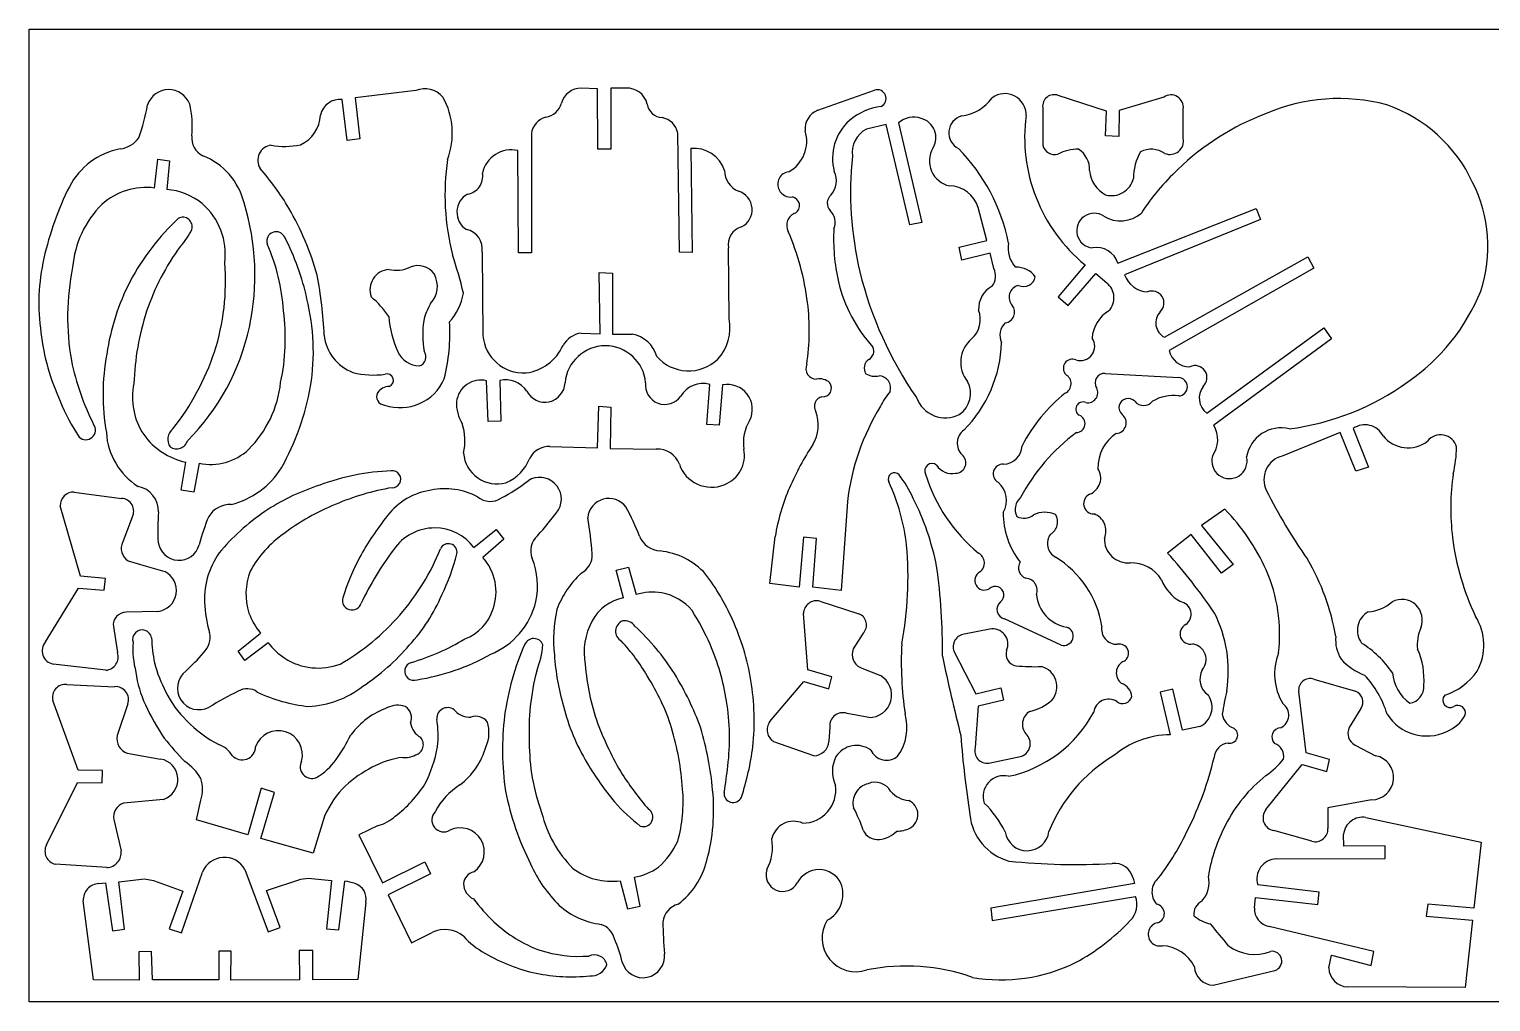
# Model space of a CAD drawing. Extents: x 0 to 171, y 0 to 76.
# Drawn here: x 0 to 113.5, y 0 to 75.5 of the extents above; entities that cross this region are included whole.
import ezdxf

# ---------------------------------------------------------------- set-up
doc = ezdxf.new("R2010")
doc.units = 0
doc.layers.add('WHITE', color=7, linetype='CONTINUOUS')
doc.layers.add('YELLOW', color=2, linetype='CONTINUOUS')

msp = doc.modelspace()

# ---------------------------------------------------------------- linework, layer by layer
at = {"layer": 'WHITE', "linetype": 'CONTINUOUS'}
for p, q in [((30.037228, 70.77322), (25.311186, 70.198616)), ((44.151568, 70.90096), (42.8744, 70.964801)), ((44.183502, 66.206732), (44.151568, 70.90096)), ((46.355157, 70.964813), (45.173766, 70.964809)), ((45.173766, 70.964809), (45.173766, 66.206732)), ((61.268098, 69.240431), (65.674892, 70.805155)), ((24.704144, 66.877315), (24.320956, 70.070706)), ((25.311186, 70.198616), (25.694408, 67.005085)), ((78.735767, 69.432191), (78.735767, 66.526254)), ((83.685122, 69.176593), (79.949041, 70.390031)), ((88.156054, 70.262297), (84.676057, 69.218313)), ((89.656671, 67.069065), (89.656676, 69.336382)), ((67.53259, 68.251168), (69.347388, 60.522622)), ((83.621255, 67.260552), (83.685122, 69.176593)), ((84.676057, 69.218313), (84.643452, 67.196667)), ((25.694408, 67.005085), (24.704144, 66.877315)), ((39.010608, 67.420353), (39.010619, 58.159514)), ((50.506334, 58.223381), (50.378607, 67.452281)), ((66.568872, 68.122718), (65.036234, 67.771488)), ((68.421009, 60.330967), (66.568872, 68.122718)), ((84.643452, 67.196667), (83.621255, 67.260552)), ((38.020373, 58.159514), (37.956492, 66.110964)), ((45.173766, 66.206732), (44.183502, 66.206732)), ((51.400787, 66.270623), (51.496579, 58.191447)), ((9.722909, 63.198562), (9.982863, 65.440677)), ((9.982863, 65.440677), (10.909242, 65.312906)), ((10.909242, 65.312906), (10.685704, 63.077584)), ((74.392483, 59.11779), (73.721906, 61.672305)), ((84.579531, 57.361562), (95.309136, 61.608686)), ((95.309136, 61.608686), (95.660531, 60.746193)), ((69.347388, 60.522622), (68.421009, 60.330967)), ((95.660531, 60.746193), (85.090578, 56.467125)), ((72.252945, 58.606874), (74.392483, 59.11779)), ((35.178619, 58.223529), (35.242477, 51.74107)), ((39.010619, 58.159514), (38.020373, 58.159514)), ((51.496579, 58.191447), (50.506334, 58.223381)), ((54.370266, 53.050304), (54.338329, 58.54287)), ((72.4446, 57.584676), (72.252945, 58.606874)), ((74.648023, 58.127544), (72.4446, 57.584676)), ((74.935404, 56.946133), (74.648023, 58.127544)), ((82.024528, 57.233588), (79.948859, 54.742786)), ((88.210398, 51.601978), (99.332726, 57.840563)), ((99.811873, 56.978087), (88.571284, 50.591391)), ((99.332726, 57.840563), (99.811873, 56.978087)), ((44.343518, 51.874859), (44.279302, 56.627039)), ((44.279302, 56.627039), (45.301499, 56.595106)), ((45.301499, 56.595106), (45.301499, 51.837029)), ((80.715497, 54.071984), (82.857294, 56.565401)), ((82.857294, 56.565401), (83.717123, 55.828412)), ((79.948859, 54.742786), (80.715497, 54.071984)), ((91.477037, 45.705852), (100.578093, 52.348018)), ((100.578093, 52.348018), (101.18501, 51.48556)), ((42.874372, 51.932822), (44.343518, 51.874859)), ((45.301499, 51.837029), (46.834158, 51.83704)), ((101.18501, 51.48556), (92.020108, 44.779535)), ((35.657301, 45.066819), (35.529556, 48.228259)), ((36.551748, 48.260196), (36.647547, 45.09877)), ((52.645853, 44.843303), (52.869392, 47.940866)), ((53.859648, 47.908917), (53.604166, 44.779418)), ((83.589478, 48.803018), (89.305558, 48.483698)), ((44.152216, 43.01334), (44.247387, 46.248683)), ((44.247387, 46.248683), (45.173766, 46.184798)), ((45.173766, 46.184798), (45.141832, 42.959542)), ((36.647547, 45.09877), (35.657301, 45.066819)), ((53.604166, 44.779418), (52.645853, 44.843303)), ((102.859306, 44.521569), (104.059016, 41.522284)), ((101.855301, 44.20458), (97.35282, 42.384419)), ((103.06877, 41.20284), (101.855301, 44.20458)), ((40.447472, 43.119214), (44.152216, 43.01334)), ((45.141832, 42.959542), (48.718196, 42.927615)), ((11.803012, 39.733977), (12.154278, 41.90545)), ((13.192358, 41.835759), (12.793258, 39.574255)), ((104.059016, 41.522284), (103.06877, 41.20284)), ((3.500502, 39.57427), (7.172841, 39.09527)), ((12.793258, 39.574255), (11.803012, 39.733977)), ((63.567079, 38.839967), (63.088095, 31.942536)), ((3.97414, 33.06331), (2.41494, 38.520656)), ((8.002971, 37.626581), (7.268498, 35.710572)), ((92.882098, 38.264961), (91.079276, 36.989802)), ((34.543712, 35.266835), (36.2642, 36.668717)), ((36.2642, 36.668717), (36.871135, 35.934011)), ((91.079276, 36.989802), (93.521011, 33.954122)), ((36.871135, 35.934011), (35.242556, 34.497015)), ((57.532011, 32.485368), (57.947127, 36.125603)), ((60.150222, 36.093879), (59.828684, 32.203334)), ((61.172419, 35.966109), (60.150222, 36.093879)), ((60.885, 32.197967), (61.172419, 35.966109)), ((90.26353, 36.285078), (88.443579, 34.848282)), ((92.626602, 33.283338), (90.26353, 36.285078)), ((7.683696, 34.241414), (9.088819, 33.826279)), ((5.927631, 32.868569), (3.97414, 33.06331)), ((9.088819, 33.826279), (10.525806, 33.411131)), ((45.588553, 33.5072), (46.546847, 33.762759)), ((46.172117, 31.367453), (45.588553, 33.5072)), ((46.546847, 33.762759), (47.15358, 31.623205)), ((93.521011, 33.954122), (92.626602, 33.283338)), ((1.265284, 27.950569), (3.819935, 32.13379)), ((3.819935, 32.13379), (5.831794, 31.974123)), ((5.831794, 31.974123), (5.927631, 32.868569)), ((59.828684, 32.203334), (57.532011, 32.485368)), ((63.088095, 31.942536), (60.885, 32.197967)), ((61.427668, 31.111924), (64.461322, 30.122003)), ((9.982978, 30.313908), (7.524129, 30.250035)), ((60.479163, 25.772103), (60.150539, 30.154083)), ((80.172665, 27.695359), (75.765846, 29.739106)), ((6.53404, 29.132186), (6.853366, 27.12036)), ((16.241719, 27.216247), (17.966112, 28.621296)), ((64.780599, 28.621395), (64.014175, 27.407868)), ((74.616226, 28.940452), (72.63636, 28.557258)), ((18.564278, 27.887631), (16.752836, 26.513456)), ((5.959393, 25.747448), (1.871928, 26.226421)), ((16.752836, 26.513456), (16.241719, 27.216247)), ((71.838142, 27.216277), (73.539647, 23.921934)), ((62.353973, 25.236449), (60.479163, 25.772103)), ((62.130366, 24.31007), (62.353973, 25.236449)), ((64.684868, 25.906794), (66.121852, 25.331999)), ((99.811621, 25.044586), (103.036864, 24.118518)), ((2.925707, 24.629608), (6.629983, 24.469933)), ((57.531963, 21.755508), (60.182356, 24.884889)), ((60.182356, 24.884889), (62.130366, 24.31007)), ((73.539647, 23.921934), (75.478529, 24.374338)), ((75.478529, 24.374338), (75.702136, 23.416008)), ((88.858625, 24.278538), (87.868361, 24.054931)), ((87.868361, 24.054931), (88.649207, 20.736346)), ((89.593093, 21.085198), (88.858625, 24.278538)), ((99.21387, 19.344792), (98.630293, 24.086767)), ((3.812576, 17.985631), (1.839971, 23.384204)), ((7.651857, 23.128724), (6.821581, 20.66986)), ((73.722228, 22.96894), (73.498692, 19.743755)), ((75.702136, 23.416008), (73.722228, 22.96894)), ((103.451918, 22.777547), (102.557774, 21.30861)), ((65.227802, 22.075095), (63.535347, 22.394426)), ((62.193944, 21.340466), (62.130085, 20.222806)), ((90.934124, 21.372554), (89.593093, 21.085198)), ((60.948735, 19.105287), (57.851234, 20.191022)), ((101.025324, 18.817835), (99.21387, 19.344792)), ((103.004914, 19.935253), (104.601619, 19.104956)), ((7.619917, 19.296724), (10.206516, 18.849651)), ((74.552312, 18.530494), (77.106963, 19.073358)), ((96.075576, 14.921749), (98.88564, 18.434342)), ((98.88564, 18.434342), (100.801699, 17.891456)), ((100.801699, 17.891456), (101.025324, 18.817835)), ((5.687943, 17.955238), (3.812576, 17.985631)), ((5.671981, 16.997521), (5.687943, 17.955238)), ((1.329048, 12.17557), (3.755977, 17.029455)), ((3.755977, 17.029455), (5.671981, 16.997521)), ((18.030099, 16.582588), (16.975847, 12.972531)), ((17.998476, 12.686621), (19.052278, 16.263162)), ((19.052278, 16.263162), (18.030099, 16.582588)), ((10.43005, 15.720195), (7.332518, 15.432782)), ((12.984931, 14.123624), (13.336165, 15.65627)), ((104.282319, 15.688416), (100.897226, 15.049711)), ((100.897226, 15.049711), (100.897242, 13.452905)), ((6.566119, 14.15545), (7.14092, 11.728513)), ((16.975847, 12.972531), (12.984931, 14.123624)), ((22.947809, 14.410983), (22.053854, 11.537055)), ((27.099353, 13.676306), (25.598644, 12.973839)), ((103.835266, 14.314954), (112.808385, 12.398983)), ((22.053854, 11.537055), (17.998476, 12.686621)), ((25.598644, 12.973839), (27.450648, 9.23793)), ((99.652042, 12.46313), (96.682211, 13.293411)), ((102.142957, 12.079941), (102.111048, 13.005836)), ((105.336297, 12.111875), (102.142957, 12.079941)), ((105.336297, 11.121611), (105.336297, 12.111875)), ((112.808385, 12.398983), (112.233621, 7.257997)), ((6.023251, 10.419244), (2.03158, 10.674708)), ((16.752876, 10.259573), (18.573076, 5.437629)), ((27.450648, 9.23793), (30.739776, 10.866527)), ((30.739776, 10.866527), (31.18699, 9.940166)), ((96.90571, 11.089679), (105.336297, 11.121611)), ((5.416515, 9.173838), (5.927449, 9.237704)), ((5.927449, 9.237704), (6.470316, 5.501496)), ((6.949318, 9.301571), (8.961122, 9.557038)), ((7.396385, 5.62923), (6.949318, 9.301571)), ((8.961122, 9.557038), (9.663657, 9.429305)), ((9.663657, 9.429305), (11.930928, 8.599036)), ((11.835128, 5.341829), (13.463743, 10.067974)), ((18.422661, 8.634053), (21.095815, 9.525105)), ((21.095815, 9.525105), (21.670616, 9.588972)), ((21.670616, 9.588972), (23.49082, 9.429305)), ((23.49082, 9.429305), (23.10762, 5.661163)), ((24.065622, 5.597296), (24.512697, 9.365443)), ((31.18699, 9.940166), (27.897849, 8.311563)), ((45.907953, 9.397199), (46.482761, 7.225717)), ((47.473007, 7.417373), (47.016648, 9.666556)), ((85.856575, 9.173965), (74.711835, 7.257961)), ((85.760799, 9.588929), (85.856575, 9.173965)), ((11.930928, 8.599036), (10.877126, 5.661163)), ((19.499145, 5.756963), (18.422661, 8.634053)), ((27.897849, 8.311563), (29.685974, 4.575646)), ((74.807654, 6.299649), (85.944092, 8.18771)), ((95.181472, 7.28975), (95.277257, 8.087919)), ((95.277257, 8.087919), (100.099201, 7.545051)), ((100.226971, 8.503382), (95.444045, 9.073531)), ((100.099201, 7.545051), (100.226971, 8.503382)), ((5.00138, 1.701421), (4.203049, 7.83264)), ((26.141295, 7.736829), (25.534558, 1.733354)), ((46.482761, 7.225717), (47.473007, 7.417373)), ((74.711835, 7.257961), (74.807654, 6.299649)), ((108.657079, 7.577331), (108.529291, 6.650953)), ((112.233621, 7.257997), (108.657079, 7.577331)), ((18.573076, 5.437629), (19.499145, 5.756963)), ((104.474132, 3.904954), (96.330946, 5.852907)), ((108.529291, 6.650953), (112.137766, 6.331619)), ((112.137766, 6.331619), (111.562983, 1.094851)), ((6.470316, 5.501496), (7.396385, 5.62923)), ((10.877126, 5.661163), (11.835128, 5.341829)), ((23.10762, 5.661163), (24.065622, 5.597296)), ((29.685974, 4.575646), (31.31443, 5.373903)), ((9.50399, 3.904826), (8.514054, 3.872892)), ((8.514054, 3.872892), (8.546, 1.668644)), ((9.567857, 1.701421), (9.50399, 3.904826)), ((15.69907, 3.936759), (14.741068, 3.936759)), ((14.741068, 3.936759), (14.741068, 1.701421)), ((15.667137, 1.669488), (15.69907, 3.936759)), ((22.021884, 3.968693), (20.968082, 3.968693)), ((20.968082, 3.968693), (21.000015, 1.701421)), ((22.021884, 1.701421), (22.021884, 3.968693)), ((100.96143, 2.627483), (101.184919, 3.617225)), ((101.184919, 3.617225), (104.250525, 2.818889)), ((104.250525, 2.818889), (104.474132, 3.904954)), ((91.987955, 1.286444), (96.777939, 2.436042)), ((8.546, 1.668644), (5.00138, 1.701421)), ((14.741068, 1.701421), (9.567857, 1.701421)), ((21.000015, 1.701421), (15.667137, 1.669488)), ((25.534558, 1.733354), (22.021884, 1.701421)), ((111.562983, 1.094851), (102.430208, 1.158725))]:
    msp.add_line(p, q, dxfattribs=at)
for centre, radius, start, end in [((10.840908, 69.086203), 1.751264, 21.200508, 161.024535), ((30.720798, 68.990923), 1.908888, 41.763, 110.9835), ((42.906571, 69.338212), 1.626907, 91.133047, 164.119066), ((46.413147, 69.312574), 1.653256, 14.2504, 92.0101), ((65.879998, 70.146518), 0.689835, -63.691646, 107.297098), ((75.801294, 68.871642), 1.657471, -1.597336, 126.821678), ((79.633904, 69.541874), 0.90481, 69.6172, 186.9627), ((88.69883, 69.46299), 0.966177, -7.5297, 124.1788), ((-5.994181, 72.274815), 15.403305, -19.626931, -9.790097), ((4.43937, 67.963225), 8.224001, -4.900343, 12.330886), ((24.132773, 68.546501), 1.535778, 82.961687, 168.32274), ((27.077599, 67.456078), 5.792245, -20.700623, 28.978799), ((39.931488, 70.138468), 1.454284, -82.228185, -14.131886), ((49.222269, 69.881901), 1.217612, -172.337132, -92.683615), ((66.695387, 65.046749), 4.510274, 96.488187, 131.161368), ((71.978954, 72.266521), 3.50428, -82.361361, -36.167937), ((101.754873, 55.879313), 14.266786, 74.931578, 113.598251), ((101.726293, 58.814725), 11.46703, 24.775941, 70.97754), ((19.983092, 68.975751), 2.648338, -65.913594, -2.562623), ((40.527273, 67.22079), 1.529738, 105.1241, 172.5041), ((48.9178, 67.204818), 1.481619, 9.614723, 80.385426), ((61.849699, 67.774735), 1.576871, 111.6436, 184.7579), ((66.317687, 65.51304), 3.910692, 131.491748, 195.280124), ((68.70852, 66.925397), 1.77214, 71.075, 131.572314), ((68.901648, 67.112064), 1.537785, -31.753588, 75.630848), ((72.800251, 67.483193), 1.357516, 105.180965, 243.257616), ((89.62563, 67.069259), 12.293594, 171.78701, 201.966684), ((102.902312, 50.610239), 19.583169, 110.50176, 134.231803), ((6.789661, 68.346449), 2.127276, -82.234731, -35.838199), ((14.170009, 67.087454), 1.546434, 173.56744, 244.144749), ((57.678482, 66.831603), 2.723737, -60.954939, 17.35214), ((65.997049, 65.943182), 2.065398, 117.722904, 187.768272), ((88.629197, 66.854304), 1.049678, -112.9495, 11.8059), ((8.151344, 60.653421), 5.687631, 100.887183, 152.258772), ((18.950475, 65.339037), 1.196955, 97.385734, 211.922115), ((19.849886, 72.247547), 5.817627, -100.430894, -77.954932), ((37.459196, 63.863661), 2.301668, 77.522337, 167.680348), ((51.635973, 63.777786), 2.503907, 17.8748, 95.3896), ((71.911428, 65.296099), 1.977572, 149.399559, 257.597613), ((61.789366, 56.048741), 14.582617, 11.379731, 44.505761), ((79.663121, 66.741303), 0.951962, -166.944142, -74.526624), ((81.429006, 63.04217), 3.166005, 88.463573, 118.525178), ((80.547032, 64.65081), 1.83212, -3.268162, 58.147901), ((89.811628, 63.997359), 4.019302, 149.861051, 180.822871), ((87.166516, 64.31005), 1.897008, 56.269277, 115.97409), ((11.559624, 60.77689), 5.286201, 13.997351, 68.51646), ((51.408573, 62.67261), 19.109551, 171.76843, 194.153381), ((91.036352, 62.893986), 27.227022, 174.160738, 193.169472), ((2.531913, 51.127182), 20.533598, 30.797539, 41.399384), ((33.835238, 64.105391), 1.397716, -80.711556, 10.277159), ((55.792186, 64.584508), 1.773581, -178.766569, -112.801674), ((59.095374, 63.506617), 0.948513, 95.71933, 209.083058), ((61.10268, 63.75694), 1.614717, -42.676049, 26.698365), ((84.76104, 64.769253), 2.395261, -174.66062, -118.408672), ((84.077353, 64.371633), 1.768946, -104.93426, -14.135218), ((101.392514, 51.55435), 17.858528, 132.873823, 147.090636), ((102.347137, 58.639193), 10.984908, -18.300413, 26.964804), ((25.570912, 52.169364), 25.061298, 153.629617, 167.146416), ((9.082943, 58.059644), 5.178613, 82.901325, 131.671), ((10.337896, 58.182107), 4.907817, 50.918692, 85.936151), ((34.81885, 61.324905), 1.593002, 118.414034, 237.590179), ((54.664048, 61.516109), 1.499666, -63.705274, 72.906494), ((59.150454, 63.476572), 0.983476, -154.007879, -81.951824), ((59.154723, 61.826346), 0.68947, -55.653956, 78.841943), ((62.85464, 62.024138), 0.852293, 131.506915, 222.467107), ((71.45579, 61.001588), 2.363291, 16.487499, 89.250765), ((90.024013, 67.035174), 12.651595, -158.851382, -129.21933), ((11.212172, 56.373099), 7.868044, 135.089613, 175.122891), ((10.051655, 58.066017), 5.180529, -7.461695, 49.270442), ((-1.479366, 56.429242), 19.019444, -12.293125, 17.206481), ((0.450856, 50.224284), 22.785323, 15.818384, 30.068437), ((61.396667, 60.547236), 1.224874, -24.270554, 47.388664), ((24.801964, 46.859481), 19.244127, 133.399253, 151.790199), ((11.924977, 60.189047), 0.738556, -16.446538, 117.86823), ((59.854314, 60.299497), 1.006705, 107.970691, 208.425334), ((82.727014, 59.888532), 1.351513, 55.444902, 264.58812), ((84.769996, 63.138877), 2.4894, -120.846268, -49.105589), ((8.049648, 62.150309), 5.071535, -43.322444, -25.337515), ((19.183611, 59.06456), 0.734596, 24.833917, 195.985361), ((2.501313, 50.422113), 19.521948, 12.306666, 27.290873), ((33.670314, 58.478921), 1.529774, -9.6104, 78.8917), ((55.704986, 58.827413), 1.395964, 105.651184, 191.761172), ((40.333991, 51.791486), 20.290995, 7.089437, 23.308589), ((77.107004, 59.213476), 14.617324, 176.743783, 193.003943), ((26.579321, 47.766593), 18.415446, 143.692545, 161.449831), ((4.560533, 52.687716), 15.225135, 3.65047, 23.92555), ((-1.646758, 46.366364), 36.433167, 13.756749, 18.621422), ((78.240659, 58.526915), 2.192, 169.508767, 222.636461), ((82.931165, 56.848967), 1.726229, 17.274213, 101.0757), ((16.461645, 54.257542), 15.71576, 167.180687, 188.38939), ((22.483486, 53.164417), 19.500288, 168.530335, 189.955659), ((-2.499762, 55.920331), 17.749297, -17.904442, 4.760165), ((28.095905, 55.265191), 1.625848, 95.870479, 198.743432), ((28.525335, 59.401084), 2.588065, -103.307672, -65.708031), ((30.204336, 55.632925), 1.537311, 34.299963, 113.553055), ((73.785456, 56.360678), 1.290401, -37.6089, 26.9813), ((76.729248, 55.286745), 1.758344, 35.487511, 93.298441), ((23.858237, 47.679739), 18.026881, 152.669774, 171.62932), ((-11.811555, 50.092105), 34.768396, 2.771079, 10.512016), ((29.745294, 55.566454), 1.964579, -42.794096, 28.346437), ((74.046463, 58.584461), 11.493981, -166.618235, -137.686366), ((93.465686, 63.862813), 29.815744, -166.081314, -145.369738), ((77.250706, 56.471011), 0.924828, -115.570975, -10.183002), ((82.786862, 54.668518), 1.486856, -42.858, 51.2696), ((87.006069, 57.158699), 2.036512, -160.148271, -93.588797), ((4.986107, 50.487856), 17.086579, -9.005614, 13.867425), ((22.237079, 49.492068), 6.798914, 33.150067, 50.559379), ((29.114812, 55.896122), 4.706819, -41.213082, -10.601414), ((75.774616, 53.797103), 2.022224, 118.564127, 182.159048), ((77.078936, 54.711636), 0.952674, 103.810398, 222.151519), ((87.228614, 54.26597), 0.928696, -46.432805, 112.141489), ((98.047475, 61.235403), 15.921393, -55.382338, -22.315532), ((28.675509, 47.283478), 20.557484, 162.031941, 177.989017), ((3.71052, 51.519829), 16.185984, -12.195234, 7.587737), ((35.032188, 51.894628), 4.499836, 148.708841, 167.213694), ((43.125588, 52.131525), 17.478776, -8.64017, 7.112697), ((71.899878, 52.987625), 1.993703, -48.879264, 21.580316), ((75.715454, 53.557695), 0.834703, -82.130668, 38.062235), ((85.31033, 51.306114), 2.753645, 121.372326, 174.92955), ((88.770689, 52.723007), 1.253249, 136.033, 243.444088), ((-0.284069, 56.167001), 17.795719, -44.933418, -12.287542), ((36.519625, 53.944482), 8.621563, -175.112598, -156.188203), ((39.269736, 51.825884), 8.691251, 172.963935, 188.590525), ((18.11252, 51.942046), 14.568055, -14.120029, 3.356491), ((50.862747, 52.335263), 3.579662, -43.1072, 11.5224), ((76.718039, 51.771066), 1.307773, 132.784918, 205.980123), ((17.982857, 53.890793), 17.177142, -173.561531, -155.001352), ((26.393712, 52.135422), 3.496361, -174.050271, -110.812493), ((38.417607, 52.017452), 3.187136, -175.025164, -86.803843), ((43.160903, 50.003066), 1.950912, 98.4456, 150.1287), ((46.487363, 49.524922), 2.337981, 14.556619, 81.469777), ((74.77228, 49.659598), 2.402542, 130.528904, 218.485889), ((65.486238, 51.506253), 10.060902, -44.966768, -1.754694), ((81.670735, 50.905008), 1.104294, -108.394595, 35.704741), ((22.906044, 47.165974), 17.171814, 169.470321, 189.929998), ((-4.548729, 56.835805), 19.981935, -38.151667, -18.596139), ((30.353661, 51.283978), 1.907136, -154.524379, -91.833918), ((30.084066, 50.086182), 0.738428, -73.594098, 36.716625), ((38.112308, 52.483997), 3.680553, -82.459373, -24.209042), ((44.758469, 47.802462), 3.140623, 4.863392, 175.136771), ((51.221781, 52.296038), 3.297863, -138.540215, -46.875028), ((64.884484, 50.53559), 0.731987, -62.03853, 25.164602), ((90.117968, 50.888464), 1.574955, -169.127566, -88.189501), ((22.882295, 53.848109), 20.020419, -168.314226, -153.270597), ((26.718892, 55.084896), 6.412227, -104.14939, -81.721685), ((61.157415, 49.176519), 0.82036, 156.341729, 271.034688), ((65.668374, 49.219624), 0.801455, 123.356472, 214.029397), ((81.056572, 49.189468), 0.718593, 68.300354, 222.144962), ((90.569457, 48.4749), 0.930576, -48.196744, 115.575522), ((13.258211, 46.943231), 5.236275, 168.302448, 213.606514), ((10.905098, 49.029887), 8.67605, -44.996122, -6.148418), ((1.678144, 51.432754), 20.50588, -29.104551, -10.166513), ((27.956005, 46.717538), 1.063638, 89.704413, 146.651437), ((28.827829, 49.852874), 3.713672, -109.138496, -23.230081), ((27.785713, 48.254956), 0.505351, -69.64498, 106.505873), ((35.085602, 46.381417), 1.899454, 76.483387, 173.398596), ((36.973833, 46.242023), 2.061839, 35.1811, 101.8127), ((40.061026, 48.135636), 1.569554, -153.282501, -2.443614), ((49.383108, 47.897262), 1.505122, 173.458664, 324.10691), ((52.333027, 46.016064), 1.998137, 74.429009, 150.009426), ((54.240735, 46.00973), 1.937044, -26.9804, 101.3462), ((61.411729, 47.247331), 1.13453, 46.393513, 102.186853), ((61.647007, 47.662055), 0.681842, -95.017145, 36.626212), ((65.718239, 49.990986), 1.4135, -120.343271, -77.418877), ((65.973426, 47.661107), 0.95178, -16.03609, 86.825713), ((71.194924, 47.231573), 1.936277, -56.874489, 28.80211), ((80.133383, 47.997221), 0.810306, -63.741652, 61.19833), ((83.546912, 48.068706), 0.735545, 86.68246, 211.388482), ((89.256223, 47.765355), 0.720034, -86.0699, 86.0712), ((92.417046, 46.893537), 1.514665, 144.1225, 231.639679), ((95.270227, 64.562088), 20.240741, -82.547086, -54.262191), ((15.877278, 51.972432), 14.483021, -158.361318, -145.904437), ((27.639085, 46.993475), 0.649653, 151.621331, 267.45969), ((35.975173, 46.427916), 2.781746, 176.457849, 213.135227), ((61.774835, 46.230278), 0.775544, 103.98761, 210.774243), ((71.76213, 43.318589), 6.355988, 140.070043, 152.549445), ((71.172283, 47.734916), 2.383984, -159.990364, -63.041469), ((88.574645, 37.221018), 12.896661, 128.809524, 152.465208), ((81.865423, 46.024289), 0.558032, 66.432112, 238.96784), ((82.238231, 47.302481), 0.781182, -101.047096, 29.369681), ((85.370308, 46.143467), 0.712279, 43.286096, 228.533683), ((86.575268, 47.190561), 0.885103, -140.857246, -39.141539), ((88.872285, 43.941656), 3.135441, 82.056837, 120.907735), ((58.381437, 44.784839), 2.921724, -31.032403, 21.03308), ((82.028289, 36.618828), 18.594346, 148.8094, 173.1395), ((81.331374, 44.897802), 0.693557, -88.113224, 69.192419), ((84.403793, 44.957991), 0.818316, -86.645979, 52.790768), ((4.394516, 44.402712), 0.749869, -132.924059, 35.990859), ((11.813243, 43.66866), 1.048182, 128.228393, 213.690671), ((29.312626, 43.575185), 4.533321, -12.317425, 17.089464), ((58.655209, 43.438378), 3.176698, 147.805212, 189.25608), ((73.35117, 43.384336), 1.257574, 126.423072, 225.947859), ((90.197319, 43.653047), 2.142786, -36.299495, 31.716155), ((97.253405, 41.849079), 2.720179, 76.342619, 170.014649), ((103.77105, 43.236414), 1.575722, 26.897, 125.353533), ((11.324357, 44.525191), 5.342495, -176.561708, -122.545517), ((13.316819, 47.224236), 5.444353, -144.271403, -102.329384), ((11.435479, 43.858834), 0.916397, -122.647647, -16.526387), ((79.869209, 30.80221), 22.716985, 146.687113, 156.320967), ((75.622093, 43.262763), 1.518789, -86.9862, -3.01122), ((90.408874, 32.018995), 15.18145, 126.614606, 151.944775), ((86.270486, 41.440436), 3.256003, 123.95934, 180.24406), ((107.112231, 45.497717), 2.479017, -141.345056, -52.383248), ((109.646088, 42.73855), 1.294106, 15.624796, 142.068597), ((14.113385, 46.007905), 4.272598, -102.448734, -46.759), ((36.346241, 42.832181), 2.614269, -175.082939, -74.825966), ((35.831752, 43.320975), 3.241715, -68.296859, -19.760492), ((40.358099, 41.45922), 1.662398, 86.9182, 152.5716), ((48.820366, 41.138007), 1.792522, 19.826043, 93.2675), ((53.097927, 42.45184), 2.468197, -68.882859, 11.109284), ((71.954501, 41.856696), 0.813572, -89.208095, 50.063566), ((93.240863, 41.999981), 1.371604, 163.719129, 373.52459), ((97.810778, 40.551549), 1.889217, 104.028606, 205.636715), ((100.744958, 43.28245), 10.149293, -12.92987, -1.102874), ((14.056165, 44.959779), 6.552479, -75.479343, -32.298448), ((28.783102, 23.573777), 17.673442, 92.146314, 110.600169), ((28.207058, 40.582968), 0.657481, -91.918624, 97.503002), ((53.010312, 42.611913), 2.649195, -160.921041, -68.362457), ((67.217764, 40.605851), 0.484786, 39.704882, 208.725767), ((60.266758, 35.312938), 9.221163, 24.216798, 37.414852), ((70.145511, 41.232816), 0.570112, 51.97949, 206.373883), ((81.843564, 44.732953), 12.772759, -162.910843, -129.296821), ((71.673432, 42.379671), 1.368063, -149.335472, -77.66252), ((75.630678, 41.003101), 0.746384, 84.520832, 242.557445), ((81.897306, 40.674023), 1.347024, -69.185868, 33.963981), ((128.747749, 38.302526), 18.312311, 171.49303, 187.028675), ((8.086416, 38.094389), 1.961313, -1.541314, 79.309166), ((27.803292, 23.691451), 17.240808, 107.688543, 122.494408), ((31.244884, 21.555674), 18.623269, 99.456681, 113.63668), ((32.294434, 34.333466), 5.50656, 62.617148, 101.265006), ((29.890003, 51.911476), 14.475248, -62.028307, -52.234501), ((39.651972, 39.038363), 1.688054, -29.723813, 122.093888), ((74.707025, 33.260641), 17.003004, 156.921652, 170.299534), ((51.641965, 33.491782), 16.640077, 6.775683, 24.426403), ((74.069119, 38.943602), 1.853214, -30.258064, 48.927697), ((3.438723, 38.551875), 1.024259, 86.5421, 181.7466), ((7.110755, 38.091231), 1.005957, -27.5097, 86.4615), ((15.621604, 36.63487), 1.983247, 87.76168, 147.842726), ((30.006843, 23.00307), 16.810054, 111.748535, 127.444534), ((31.956785, 34.588682), 5.197919, 98.162888, 142.483921), ((35.81595, 40.387556), 1.527731, -130.336435, -55.584664), ((45.031754, 37.431955), 1.654278, 36.879611, 174.358912), ((50.468865, 29.856624), 20.417415, 11.211509, 26.903775), ((77.826975, 38.237095), 1.23106, 131.495314, 206.360082), ((82.723294, 38.687692), 0.805908, 115.530492, 270.282237), ((133.634203, 58.438645), 41.929799, -153.50686, -144.967757), ((25.004581, 36.657834), 15.021436, 174.714324, 183.737737), ((29.047192, 31.431261), 16.350103, 157.491395, 165.637528), ((28.253488, 23.507392), 17.64014, 123.40661, 139.03714), ((46.546753, 22.926516), 23.875292, 141.607561, 151.012428), ((20.011884, 53.622217), 26.13937, -41.829012, -36.153196), ((12.457837, 32.301574), 31.377306, 4.538512, 9.711575), ((32.221679, 30.477135), 16.214669, 20.507094, 29.350403), ((81.951802, 37.984436), 6.281994, 179.768884, 217.666287), ((77.278532, 38.778411), 1.221133, -117.01215, -51.840891), ((78.915134, 35.934479), 2.080069, 67.065882, 115.092794), ((78.814004, 37.263621), 1.084039, -60.824922, 32.754261), ((82.265589, 36.575139), 1.385818, -24.61288, 70.540402), ((80.214198, 26.156587), 17.523939, 24.915, 43.7063), ((24.621602, 29.35953), 8.499139, 124.673517, 151.282392), ((31.478792, 32.988973), 3.80752, 89.588659, 146.258505), ((31.52656, 33.05599), 3.74046, 36.232434, 90.313), ((8.267182, 35.199561), 1.12183, 152.9019, 238.6597), ((11.631954, 35.922036), 1.635081, -171.437558, -15.430436), ((32.570461, 34.90476), 0.670766, -10.331669, 156.935273), ((40.514475, 35.020001), 1.555284, 131.23396, 202.170312), ((49.141899, 36.880826), 1.877976, -157.346564, -94.161869), ((40.312993, 33.006042), 27.960286, -10.749576, 5.024846), ((80.319347, 35.591402), 1.216955, 143.392399, 240.799187), ((85.389737, 35.940984), 1.865111, 178.249266, 274.542527), ((130.598508, 38.576023), 20.182677, -172.843659, -154.636154), ((19.727673, 31.284719), 6.11001, 141.698107, 182.517912), ((42.033463, 25.809192), 18.533417, 152.046024, 162.547928), ((46.585735, 21.157245), 22.987251, 142.647983, 154.778614), ((14.593345, 42.299651), 18.767936, -40.840527, -22.334636), ((16.867735, 39.023381), 16.90277, -26.08505, -14.523826), ((32.273953, 31.8277), 3.992223, -19.344206, 41.961319), ((33.668071, 32.280949), 5.818741, -11.909297, 21.707293), ((42.179855, 34.680618), 1.560357, -63.565186, 3.814889), ((48.430179, 29.46026), 5.577306, 42.379748, 84.078099), ((73.332909, 34.083245), 0.873442, -53.708117, 61.170198), ((77.701909, 33.702215), 0.84806, 148.466139, 251.034698), ((75.745708, 27.956082), 7.684034, 9.045174, 58.805377), ((85.61957, 31.330169), 2.752787, 31.598855, 91.709452), ((55.201763, 5.140103), 44.582443, 34.179711, 41.787128), ((84.202163, 25.421758), 17.550799, 9.656667, 30.651344), ((9.795441, 31.942956), 1.639808, -83.433, 63.5513), ((21.711491, 31.679587), 4.873931, 158.785042, 197.845396), ((48.090649, 27.749621), 7.604675, 133.307546, 159.01239), ((38.51212, 22.619213), 17.590707, 23.647577, 37.057241), ((23.859769, 27.334023), 47.086606, -0.609641, 7.925295), ((74.21703, 32.724718), 0.750457, 119.288738, 299.288738), ((84.419172, 28.50676), 12.725333, -6.398994, 23.293848), ((48.404771, 27.63632), 4.178604, 79.95828, 107.423251), ((75.050199, 31.588529), 0.670218, -53.741906, 134.05519), ((77.341233, 31.93652), 0.967418, -18.905942, 84.955761), ((91.112312, 34.021132), 3.386656, -158.365842, -119.722331), ((24.042684, 31.531985), 10.431876, -177.166488, -164.163453), ((25.07478, 31.17123), 0.747826, 164.783405, 342.993265), ((19.664144, 36.846051), 13.453415, -42.857722, -22.991818), ((33.616453, 32.464422), 5.909523, -67.803373, -13.546821), ((46.793464, 27.96816), 3.455614, 100.358579, 152.209), ((48.406779, 27.780504), 4.036346, 40.049341, 79.62948), ((61.172255, 30.122132), 1.022216, 75.5306, 178.2088), ((75.942001, 30.475498), 0.757168, 130.867, 256.5469), ((81.057415, 31.872683), 2.812055, -174.907262, -99.615236), ((89.270116, 30.099961), 0.993549, -54.409072, 80.551571), ((103.713334, 33.660561), 3.393116, -84.699521, -50.341036), ((106.650277, 29.654076), 1.59344, 47.282709, 118.954167), ((106.542739, 29.634822), 1.681832, -20.845164, 45.035471), ((7.519119, 29.257083), 0.992965, 89.7109, 187.2259), ((21.934098, 31.926361), 5.164142, -160.304947, -140.207978), ((15.195902, 41.871778), 18.03241, -60.185615, -41.06404), ((32.486933, 31.657429), 3.735953, -68.810355, -17.962105), ((52.016371, 28.099873), 11.278458, 167.851622, 185.959714), ((48.156015, 27.134525), 5.050715, 151.049638, 190.728206), ((46.414891, 28.774685), 0.86399, 111.395211, 241.60201), ((46.265394, 28.648763), 0.94501, 33.044361, 100.097659), ((32.996395, 18.764403), 21.843178, 24.317123, 32.118091), ((38.735845, 22.262122), 17.533957, 8.814382, 25.009828), ((64.134324, 29.26816), 0.914317, -45.0217, 69.0446), ((83.027161, 25.654694), 10.127104, -8.541365, 26.580373), ((104.82166, 28.847241), 1.640191, 118.987748, 217.23688), ((108.818443, 27.698496), 4.187327, -28.765, 32.210448), ((8.775158, 28.136609), 0.740782, 10.372637, 197.104687), ((12.407755, 28.294623), 1.646012, -47.124105, 13.726045), ((34.426468, 15.50413), 18.604784, 32.468043, 47.241035), ((72.785174, 27.560617), 1.00769, 98.4924, 199.9812), ((74.844861, 27.774479), 1.188178, -24.5854, 101.0943), ((80.368858, 28.401094), 0.732498, -105.53586, 72.615544), ((84.491814, 28.938422), 1.179419, 168.968001, 271.152673), ((90.209659, 28.573921), 0.803864, 116.708909, 283.060915), ((110.932274, 27.752939), 3.096299, 155.512225, 186.997511), ((2.045734, 27.256373), 1.044514, 138.3475, 260.4215), ((15.005663, 27.407865), 6.957303, 175.789048, 195.16667), ((21.908827, 28.706685), 12.412678, -177.983823, -168.923742), ((22.916019, 31.207886), 5.473732, -142.657395, -124.061), ((16.261938, 39.048303), 17.459342, -56.424087, -40.560716), ((24.650879, 43.481498), 17.852397, -73.618075, -59.0308), ((56.833581, 19.5975), 20.068447, 156.003293, 172.541217), ((39.195214, 27.442056), 0.764358, 21.897338, 155.500905), ((32.511996, 28.381751), 7.421359, -21.32046, -5.060585), ((34.85387, 17.647689), 15.224953, 30.174561, 42.915574), ((35.646281, 20.369029), 18.771294, 9.144578, 23.184408), ((65.071469, 26.979903), 1.140625, 157.9632, 250.1878), ((96.410762, 26.417812), 28.661051, 177.253873, 188.134473), ((76.791034, 26.999083), 0.910193, 162.013871, 261.718173), ((84.694856, 27.066246), 0.715819, -59.470016, 104.507405), ((90.20985, 26.584792), 1.219637, -41.332815, 81.44311), ((104.263977, 28.090945), 2.773352, 174.312395, 212.285772), ((99.095968, 20.853711), 8.279474, 34.603859, 57.735091), ((102.868452, 25.079179), 5.49364, -5.362652, 24.710775), ((5.867943, 26.784507), 1.041084, -84.9606, 18.8202), ((20.362961, 29.20641), 11.01978, -164.826271, -152.128187), ((2.500504, 36.491263), 14.491853, -48.227636, -40.454156), ((22.455071, 30.780948), 4.863968, -122.379203, -69.462277), ((29.877519, 25.672769), 0.707516, 105.7099, 291.161919), ((27.651102, 41.41951), 16.593199, -81.398028, -60.392801), ((59.291134, 28.167628), 18.533709, -176.167509, -163.710596), ((61.783678, 27.710543), 18.651826, -175.337269, -160.966565), ((199.934548, 53.659247), 131.750835, -168.251663, -165.499287), ((85.446301, 25.533862), 0.994534, 112.951251, 234.367191), ((101.191576, 25.447068), 4.440842, 158.307669, 210.988978), ((105.473667, 29.851366), 4.810612, -137.632597, -111.129214), ((16.25322, 26.537534), 8.018989, -173.19703, -154.338975), ((13.193229, 24.36167), 1.680901, 128.163699, 297.700882), ((57.038923, 21.058668), 18.210525, 165.287865, 182.832007), ((33.473909, 16.038021), 17.241136, 17.688654, 32.494581), ((31.174701, 13.75842), 22.287089, 19.627138, 31.7667), ((65.255351, 23.818697), 1.743819, -90.9052, 60.205), ((78.096961, 39.925706), 13.901797, -95.933283, -87.762187), ((78.231955, 24.477201), 1.609827, -39.733745, 75.324769), ((92.485466, 25.060279), 1.538205, 152.131464, 235.06717), ((99.498835, 24.222956), 0.879154, 69.1587, 188.9115), ((98.18622, 20.123789), 7.635532, 16.79805, 43.339138), ((109.098522, 25.802751), 3.1973, -175.566946, -125.272748), ((108.407251, 28.518102), 4.969531, -71.714682, -34.778175), ((2.786771, 23.65476), 0.984698, 81.8888, 195.9477), ((6.713229, 23.473469), 0.999935, -20.1676, 94.7755), ((17.582652, 27.418757), 7.731369, -154.207362, -133.935924), ((28.824553, -1.475205), 28.519759, 116.179948, 121.378535), ((16.929117, 22.998634), 1.314178, 53.492826, 121.530222), ((22.94484, 35.060756), 12.186936, -115.433747, -95.850596), ((21.341623, 30.369535), 7.440994, -87.219633, -52.049627), ((37.246465, 21.791388), 19.079351, -5.967899, 9.525971), ((84.438872, 23.568286), 1.23387, 6.29166, 69.702413), ((108.89944, 20.146407), 16.355231, 165.828486, 172.326094), ((102.71462, 23.284059), 0.894518, -34.4884, 68.8849), ((107.085851, 24.4399), 1.258505, -82.405352, 5.738991), ((24.894599, 30.366824), 17.468758, -155.291832, -145.523636), ((29.940689, 17.030147), 6.181194, 109.928666, 143.190474), ((28.633157, 21.271987), 1.761063, 70.988291, 116.993484), ((28.644305, 22.038306), 1.060225, -22.771924, 57.955064), ((32.498301, 22.009974), 0.834739, 43.613087, 184.312064), ((56.918838, 26.796502), 15.88539, -166.058146, -148.643726), ((36.255087, 20.488344), 18.151275, -6.902861, 9.078153), ((76.94419, 26.209499), 3.742248, -77.633368, -47.551198), ((83.854972, 22.333385), 1.170003, 57.504096, 172.308098), ((84.950686, 23.893359), 0.739413, -129.181151, -14.877997), ((90.242055, 22.869765), 1.649424, -65.191776, 34.298487), ((96.764716, 22.264434), 1.089659, -65.012887, 55.328461), ((110.376328, 23.415958), 0.561353, 136.901808, 301.437054), ((110.974078, 22.412485), 0.606735, -13.91355, 120.174911), ((18.838643, 28.084895), 9.093301, -136.723636, -116.783434), ((31.212993, 21.937498), 1.62094, -168.990034, -120.580182), ((23.663371, 20.637603), 8.109004, -5.874518, 9.293996), ((34.186058, 23.553565), 1.452714, -138.225433, -84.856223), ((34.690782, 21.034751), 1.135479, 37.348345, 109.256635), ((33.05559, 20.908239), 2.665618, -23.633318, 17.811154), ((58.539649, 19.516557), 21.771045, 172.912851, 188.339584), ((69.198148, 31.303736), 26.850591, -158.877591, -149.480176), ((58.416329, 21.121164), 1.088345, 144.3486, 238.7198), ((63.202471, 21.437487), 1.013183, 70.8195, 185.495), ((64.452469, 21.294127), 3.741354, -36.416538, 16.590014), ((74.052818, 27.081662), 9.786694, -78.014868, -27.98079), ((78.331557, 21.540191), 1.171007, 120.022582, 219.363372), ((94.021329, 22.515295), 1.343429, -172.089334, -108.964958), ((108.574436, 24.295563), 3.652232, -147.4485, -64.858976), ((109.048144, 23.64892), 2.869737, -67.937285, -28.795969), ((8.030072, 20.453829), 1.227648, 169.8648, 250.4823), ((28.70553, 34.842984), 23.194837, -141.734741, -135.751137), ((19.349701, 19.179336), 1.874801, -15.127894, 160.419991), ((12.222343, 27.092508), 14.265162, -35.455832, -26.472059), ((29.797058, 19.96713), 0.824685, -75.381674, 44.193279), ((28.56092, 14.952713), 22.256341, 4.034296, 16.507485), ((28.981414, 14.277577), 24.209607, 5.159306, 16.725057), ((143.731585, 25.739581), 71.530769, -175.935792, -170.991023), ((76.746332, 20.031757), 1.024004, -69.379414, 48.399171), ((88.725198, 13.73931), 6.997448, 90.622236, 130.334), ((93.257926, 20.709984), 0.626752, -101.071948, 58.572277), ((97.249726, 20.565589), 0.711604, 91.990921, 224.931468), ((103.471259, 20.846555), 1.023694, 153.169, 242.8996), ((14.006608, 18.019378), 2.081638, 32.471609, 69.340873), ((16.54463, 19.82091), 1.038766, -138.820888, -0.732798), ((21.238917, 21.759804), 10.670957, -27.08223, -10.541125), ((29.989111, 21.393608), 5.723524, -52.744606, -15.753858), ((54.276337, 20.050778), 15.426078, 179.598307, 200.302597), ((34.329666, 22.725764), 22.086364, -18.05678, -7.592193), ((60.937644, 20.300183), 1.194948, -89.4682, -3.7127), ((64.278309, 17.979068), 1.924654, 54.815222, 146.506198), ((66.601554, 20.076522), 1.322645, -156.640008, -49.3473), ((74.414599, 19.475024), 0.954517, 163.6481, 278.2953), ((93.284707, 18.865936), 1.237739, 96.827535, 174.836213), ((96.406333, 19.056358), 1.062397, -11.21515, 71.357301), ((9.933284, 17.257423), 1.615502, -72.0914, 80.2627), ((9.548568, 14.99304), 4.460458, 31.8807, 55.25487), ((21.967076, 18.260664), 0.914609, 151.999004, 291.976123), ((20.046005, 21.420291), 4.602717, -60.54503, -34.434203), ((30.931223, 9.81245), 9.42592, 116.998572, 132.390537), ((29.771822, 12.618675), 6.403724, 96.78438, 119.154391), ((29.21294, 20.609534), 1.643895, -96.904156, -61.188131), ((64.083255, 30.844528), 24.11138, -149.288329, -140.56427), ((11.650409, 23.258925), 42.911086, -9.382953, -6.626936), ((64.934338, 17.891054), 2.53679, 153.039286, 205.324749), ((90.46614, 8.683137), 12.13546, 121.108916, 157.998578), ((67.242611, 24.81728), 25.487454, -26.72066, -13.245865), ((92.815605, 22.453366), 5.86936, -56.262827, -37.877454), ((104.274411, 17.412345), 1.723948, -89.7372, 79.0588), ((10.717459, 16.502553), 2.752057, -17.9092, 17.9093), ((67.224631, 31.471524), 25.261749, -146.878321, -139.166148), ((65.722746, 15.670498), 1.381403, 29.891642, 113.864664), ((75.703008, 15.962405), 1.592418, 76.116675, 199.422854), ((103.341323, 8.444671), 11.666641, 128.520798, 153.004556), ((29.669943, 11.520963), 7.317056, 134.115895, 156.735875), ((22.319969, 22.367166), 10.038238, -52.429903, -32.98843), ((36.285643, 12.301955), 5.347349, 121.975061, 152.606309), ((59.277146, 20.874883), 22.731437, -168.540962, -153.428264), ((39.418999, 15.544449), 11.38486, -15.704078, 4.908174), ((38.138293, 14.907446), 15.034465, -15.213546, 5.906725), ((54.68711, 16.173954), 0.705382, 172.745549, 335.361799), ((60.071955, 16.460385), 2.592518, -89.679636, 7.659855), ((65.523317, 15.44689), 1.529738, 103.590386, 195.056704), ((68.500557, 17.670843), 2.053792, -140.29961, -94.894168), ((7.699753, 14.343855), 1.149183, 108.6364, 189.4361), ((32.207691, 14.119555), 0.928277, 136.1807, 301.13845), ((56.031393, 24.799476), 14.059803, -138.747179, -127.497132), ((47.719562, 14.334562), 0.73268, -109.674508, 57.672536), ((55.269936, 10.292799), 9.982345, 17.684071, 28.457818), ((67.854474, 14.531377), 1.190258, -61.566388, 66.696772), ((67.978734, 9.188497), 8.815408, 27.050007, 45.100604), ((96.858818, 14.286375), 1.008548, 140.9507, 259.9149), ((26.111459, 17.07222), 3.536688, -73.779937, -48.809458), ((48.90379, 16.931262), 9.365264, -166.205873, -135.398759), ((59.386463, 12.268933), 1.74548, 66.35751, 166.15877), ((77.178302, 14.901813), 4.111143, -174.931884, -104.960156), ((104.763107, 7.548514), 13.341174, 152.346867, 170.507765), ((103.592004, 12.845321), 1.489629, 80.6013, 173.8141), ((33.490553, 11.641814), 1.864874, -55.76496, 115.499796), ((53.859504, 12.04785), 3.885018, -27.407596, 9.461809), ((65.969095, 13.913948), 1.326386, -153.644734, -86.153071), ((65.793122, 14.796879), 2.222182, -83.152046, -43.716436), ((67.473298, 15.370359), 2.110506, -92.010755, -63.31167), ((77.520039, 13.435571), 1.706904, -171.981228, -6.936169), ((72.076974, 21.682238), 19.769642, -37.596755, -24.904592), ((99.912564, 13.413535), 0.985465, -105.3292, 2.2896), ((2.285581, 11.708456), 1.064495, 153.9718, 256.1954), ((5.966316, 11.599535), 1.181664, -87.2383, 6.2663), ((45.145022, 14.801695), 5.732648, -49.369212, -24.077668), ((15.152553, 9.404269), 1.814547, 28.1226, 158.5451), ((48.641776, 15.038904), 10.618951, -155.9227, -134.627299), ((45.248988, 14.388508), 5.03462, -126.764633, -82.479159), ((46.234812, 14.122037), 4.523558, -80.047224, -54.245), ((46.73304, 12.436382), 6.093842, -52.879736, -14.000056), ((58.53693, 9.857549), 1.292573, 161.881963, 331.347681), ((61.355726, 8.361287), 1.898888, 26.408264, 152.511122), ((81.28641, 59.434018), 48.778693, -96.083422, -86.655134), ((84.303204, 9.252221), 1.49598, 13.007301, 96.554475), ((96.922375, 9.539685), 1.550084, 90.616, 197.501345), ((5.448137, 7.925679), 1.24856, 91.4513, 184.2735), ((23.941884, 5.228055), 4.176579, 70.8637, 82.1448), ((24.963172, 8.014503), 1.210404, -13.262076, 73.297948), ((34.828919, 9.043514), 1.095407, 105.308663, 173.167268), ((35.052994, 9.185214), 1.311751, -179.503035, -114.561659), ((60.918225, 8.359545), 2.299625, -61.865049, 21.593358), ((88.647767, 8.521935), 1.424704, 129.531502, 221.531575), ((89.475949, 9.26605), 2.182675, -42.166946, 12.774205), ((49.321173, 19.611651), 18.826858, -141.889761, -134.589006), ((84.238993, 7.567423), 1.814419, -44.311, 19.990562), ((45.202045, 12.049766), 6.085193, -131.347174, -97.201655), ((50.818572, 6.031318), 1.598933, 104.782148, 173.798216), ((87.44438, 6.846348), 0.743665, -71.770262, 79.394536), ((91.554297, 6.827225), 1.07705, 115.316476, 187.694514), ((96.56587, 7.219057), 1.386202, 177.0768, 260.2428), ((43.262781, 13.818886), 10.451328, -133.229675, -110.042112), ((43.912805, 4.505251), 1.596597, 14.122543, 70.749788), ((76.336054, 6.345506), 27.107427, -179.701013, -174.427482), ((64.219534, 4.942651), 2.616112, 147.931141, 288.926675), ((73.127183, 18.084145), 17.113695, -61.511132, -43.518003), ((87.83671, 5.242895), 0.911215, 100.093246, 282.134249), ((92.435109, 8.982221), 3.013583, -130.275327, -102.860382), ((47.374663, -32.236865), 58.616444, 38.623802, 40.774059), ((32.308965, 3.380698), 2.227546, 49.9753, 116.5175), ((38.29278, 9.151172), 6.10209, -138.23211, -118.276379), ((37.238165, 1.142515), 9.038649, 12.342772, 24.528098), ((42.231681, 15.326079), 13.417139, -120.598686, -102.211357), ((42.726517, 13.51307), 9.988221, -107.752811, -85.666758), ((43.900351, 2.624614), 1.018986, 14.686767, 114.289127), ((47.681622, 3.551992), 1.682854, -163.520526, 5.497886), ((87.88044, 1.406832), 2.948913, 26.51454, 87.126927), ((95.200276, 7.058407), 3.383828, -126.881774, -68.748998), ((96.559967, 3.160224), 0.756274, -73.248728, 100.14487), ((43.675482, 3.292037), 1.277811, -95.861319, -18.67124), ((68.133999, -12.633468), 15.409528, 70.510982, 101.476258), ((75.507276, 14.846191), 13.143953, -99.778014, -63.89809), ((92.042586, 2.811408), 1.525942, -176.6899, -92.0517), ((102.488732, 2.686028), 1.528424, -177.8048, -92.1944), ((42.083904, 15.431239), 13.489691, -101.503402, -83.78202)]:
    msp.add_arc(centre, radius, start, end, dxfattribs=at)
at = {"layer": 'YELLOW', "linetype": 'CONTINUOUS'}
for p, q in [((0, 0), (0, 75.528999)), ((0, 75.528999), (170.549368, 75.528999)), ((170.640195, 0), (0, 0))]:
    msp.add_line(p, q, dxfattribs=at)

doc.saveas('drawing.dxf')
